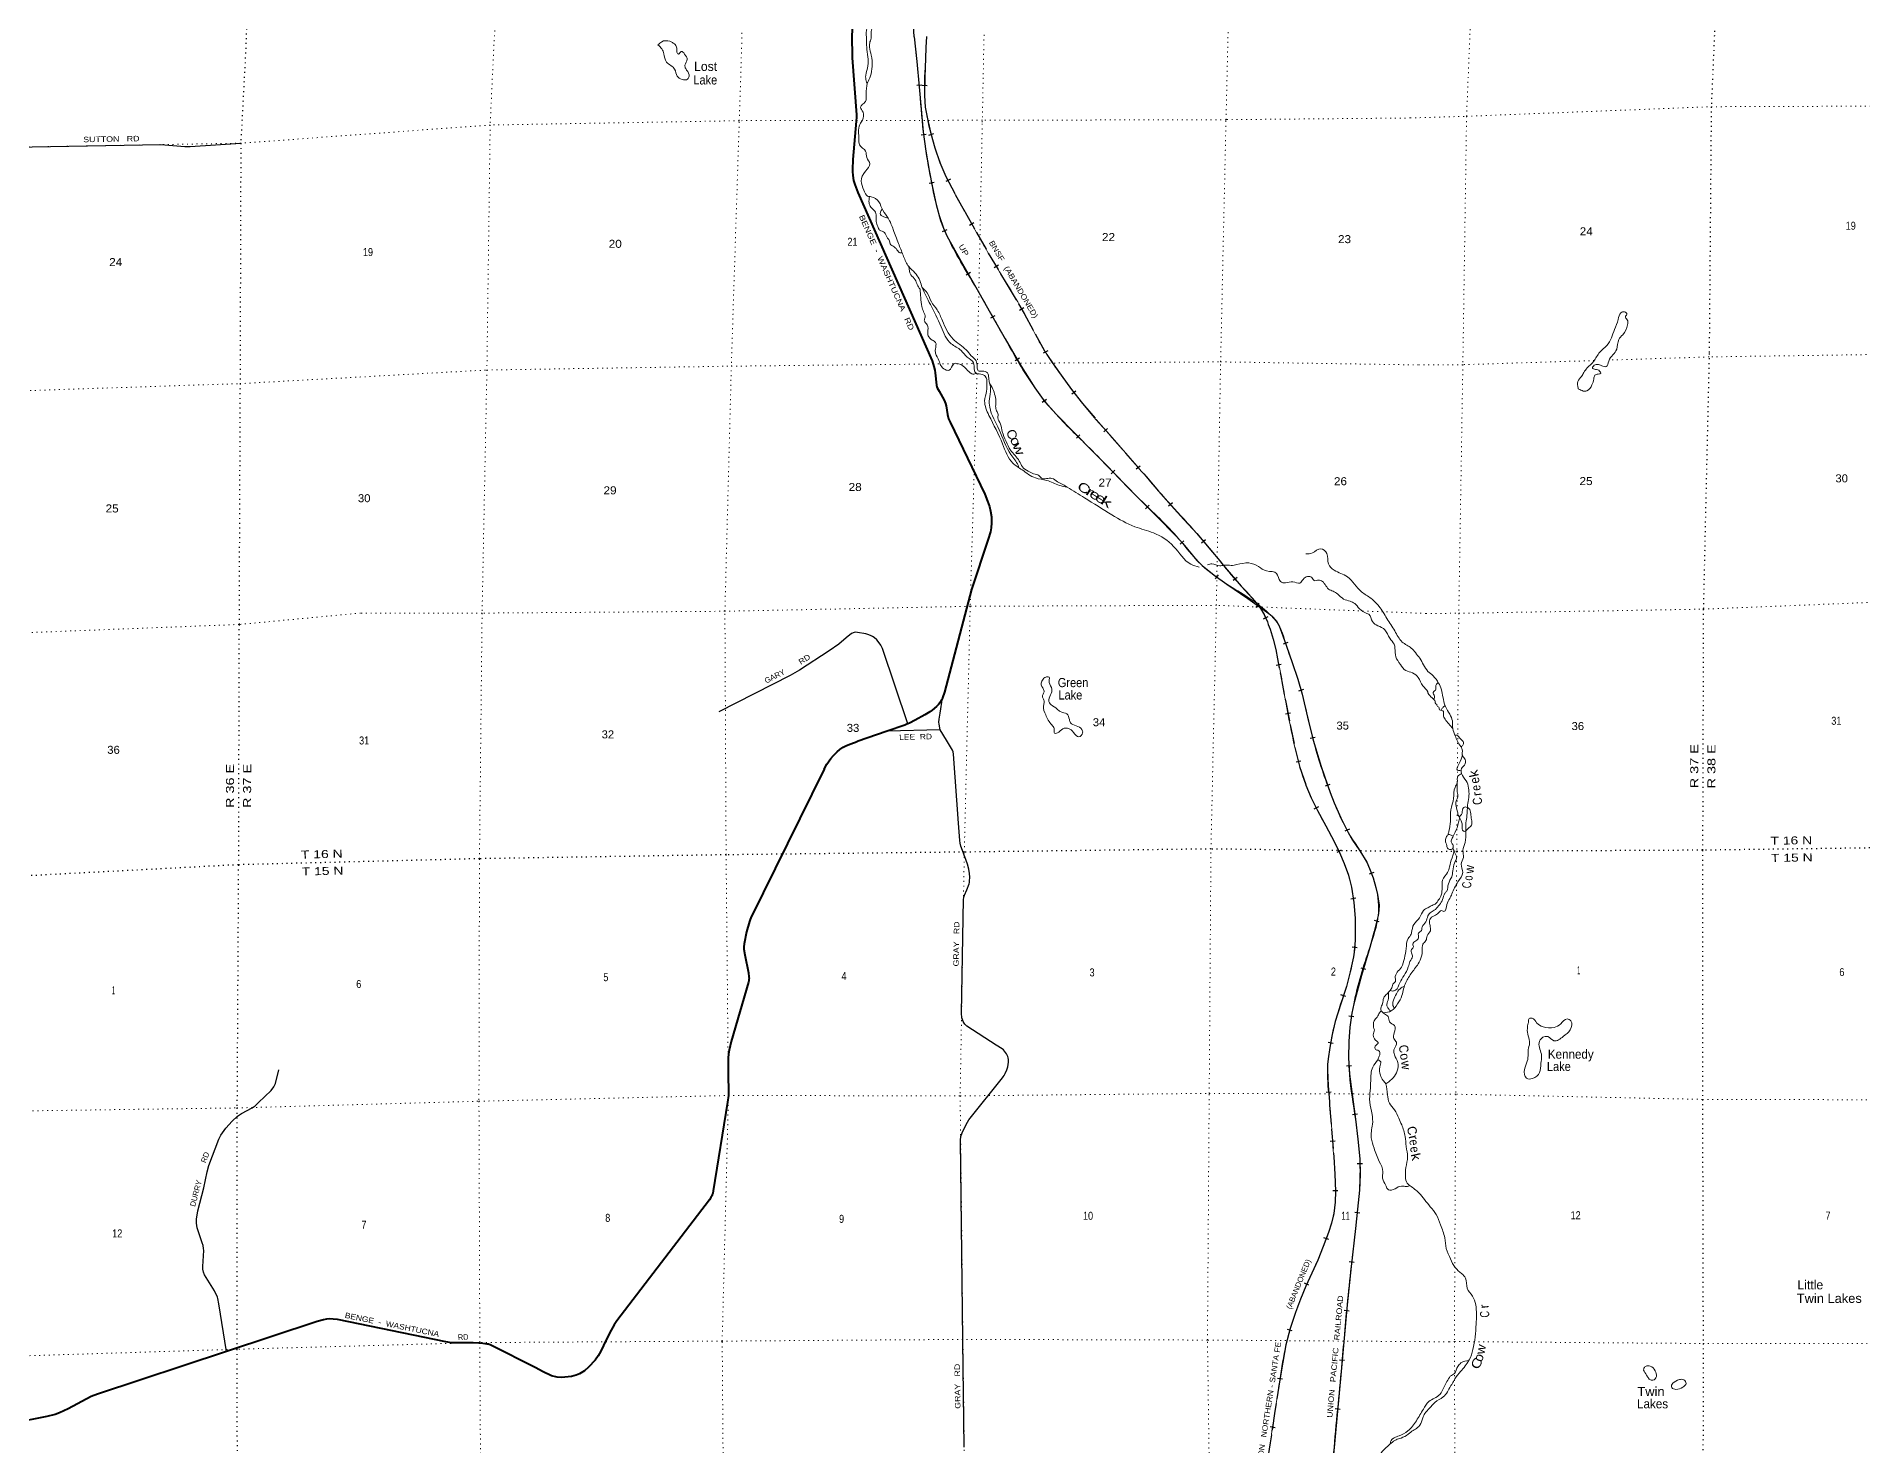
# Model space of a CAD drawing. Header units: feet. Extents: x 501257 to 757852, y -360805 to -170898.
# Drawn here: x 691971 to 731897, y -248824 to -218004 of the extents above; entities that cross this region are included whole.
import ezdxf
from ezdxf.enums import TextEntityAlignment as Align

# ---------------------------------------------------------------- set-up
doc = ezdxf.new("R2010")
doc.units = ezdxf.units.FT
doc.header["$LTSCALE"] = 70
doc.linetypes.add('DOTTED', pattern=[1.5, 0.3, -1.2])
doc.linetypes.add('LONG_DASHED', pattern=[7.5, 6, -1.5])
for name, color, linetype, lineweight in [('26', 7, 'Continuous', 40), ('27', 7, 'Continuous', 13), ('29', 7, 'Continuous', 25), ('30', 7, 'Continuous', 25), ('34', 7, 'Continuous', 25), ('39', 7, 'Continuous', 13), ('6', 7, 'DOTTED', 25), ('63', 7, 'Continuous', 25), ('7', 7, 'DOTTED', 13)]:
    doc.layers.add(name, color=color, linetype=linetype, lineweight=lineweight)
doc.layers.add('41', color=7, linetype='Continuous')

msp = doc.modelspace()

# ---------------------------------------------------------------- linework, layer by layer
at = {"layer": '26'}
msp.add_line((710567.76, -233201.02), (709916.91, -233426.07), dxfattribs=at)
for points in [[(710877.76, -214120.59), (709984.85, -214800.72), (709948.66, -214835.95), (709893.36, -214902.82), (709856.41, -214958.13), (709833.55, -215026.04), (709831.26, -215100.02), (709842.47, -215303.01), (709862.65, -215531.86), (709860.14, -215801.81), (709801.36, -218055.67)], [(709801.36, -218055.67), (709805.64, -218384.7), (709806.27, -218469.19), (709899.58, -219717.76), (709900.24, -219766.56), (709889.8, -219854.91), (709817.55, -220694.31), (709812.43, -220909.71), (709813.49, -220959.77), (709818.82, -221041.76), (709837.97, -221150.38), (709865.63, -221239.84), (709928.59, -221417.13), (711553.35, -225099.27), (711593.33, -225220.72), (711612.05, -225304.52), (711617.88, -225362.79), (711646.32, -225629.49), (711655.68, -225665.53), (711664.19, -225688.95), (711704.68, -225760.41), (711813.51, -225962.14), (711845.11, -226033.98), (711859.58, -226085.41), (711891.65, -226275.53), (711913.22, -226364.09), (711945.07, -226440.82), (712703.9, -228015.99), (712767.8, -228164.82), (712806.71, -228282.31), (712831.65, -228386.31), (712850.81, -228509.84), (712855.07, -228612.07), (712855.07, -228639.76), (712844.43, -228752.64), (712827.4, -228842.09), (712776.87, -228999.61), (712411.32, -230102.03), (711824.24, -232348.49), (711781.34, -232471.26)], [(711781.34, -232471.26), (711779.12, -232477.61), (711759.43, -232518.61), (711722.71, -232576.65), (711693.44, -232612.32), (711646.62, -232659.17), (711551.36, -232739.58), (711502.4, -232773.66), (711391.38, -232841.38), (711182.04, -232960.82), (711055.97, -233023.37), (711024.04, -233038.12)], [(711024.04, -233038.12), (711000.63, -233048.93), (710956.19, -233066.71), (710567.76, -233201.02)], [(709192.96, -234027.5), (709251.56, -233922.66), (709340.96, -233797), (709398.42, -233728.85), (709475.05, -233654.31), (709536.77, -233603.19), (709611.27, -233552.08), (709679.38, -233513.74), (709773.03, -233473.28), (709916.91, -233426.07)], [(709192.96, -234027.5), (707586.37, -237284.47), (707572.19, -237321.74), (707557.82, -237363.81), (707495.45, -237591.25), (707441.18, -237848.55), (707434.37, -237913.28), (707439.69, -237965.46), (707458.77, -238089.45)], [(707458.77, -238089.45), (707535.34, -238481.36), (707548.15, -238569.49), (707551.44, -238602.25), (707549.31, -238628.87), (707545.05, -238658.69), (707537.87, -238690.55), (707160.34, -239988.54), (707117.86, -240173.02), (707103.93, -240257.58), (707097.41, -240354.78), (707091.16, -240638.81), (707100.71, -241167.59), (707079.45, -241315.01), (706763.89, -243253.05), (706755.38, -243301.52), (706747.4, -243335.06), (706741.01, -243355.3), (706728.24, -243378.72), (706713.88, -243399.49), (706683.51, -243446.8), (704659.81, -246099.85), (704603.02, -246181.42), (704535.38, -246299.06), (704427.58, -246515.83), (704312.5, -246756.99), (704255.03, -246859.73), (704188.01, -246954.18), (704042.17, -247111.82), (703952.8, -247187.71), (703843.63, -247255.06), (703774.01, -247285.67), (703670.61, -247314.98), (703450.22, -247338.2), (703352.59, -247332.53), (703233.84, -247296.89), (703036.1, -247208.71), (702888.6, -247128.08), (701902.29, -246627.59), (701852.06, -246610.56), (701818.01, -246604.17), (701730.74, -246591.39), (701639.22, -246585), (701516.85, -246579.68), (701104.99, -246578.61), (701042.31, -246574.89), (700919.06, -246554.72), (698552.01, -246069.79), (698458.33, -246057.9), (698375.32, -246055.77), (698309.34, -246062.16), (698245.49, -246074.93), (698107.02, -246110.32), (696122.57, -246768.31)], [(696122.57, -246768.31), (693306.27, -247702.12), (693167.92, -247751.27), (692661.36, -248021.74), (692469.81, -248111.19), (692375.34, -248144.69), (692195.25, -248192.11), (691462.82, -248332.43)]]:
    msp.add_lwpolyline(points, dxfattribs=at)
at = {"layer": '29'}
msp.add_line((711727.26, -233168.57), (710567.76, -233201.02), dxfattribs=at)
for points in [[(691064.63, -220432.87), (694687, -220366.1), (695214.87, -220408.7), (695327.52, -220411.87), (696440.78, -220335.66)], [(711024.04, -233038.12), (710465.5, -231388.3), (710433.17, -231320.69), (710395.33, -231265.81), (710344.42, -231203.57), (710285.19, -231150.65), (710249.24, -231126.35), (710204.86, -231102.54), (710150.2, -231082.59), (710103.77, -231069.99), (709923.85, -231037.57), (709880.73, -231035.62), (709849.86, -231040.76), (709787.99, -231064.09), (709674.28, -231156.3), (709513.89, -231298.31), (709305.36, -231443.89), (708653.05, -231861.36), (708447.85, -231984.7), (706886.57, -232775.62)], [(711727.26, -233168.57), (711705.29, -233044.53), (711701.29, -232999.8), (711705.97, -232937.86), (711732.01, -232806.23), (711781.34, -232471.26)], [(712255.37, -248862.25), (712226.78, -246541.79), (712226.61, -246503.33), (712175.95, -242143.16), (712183.66, -242062.07), (712208.1, -241987.42), (712274.02, -241847.6), (712325.16, -241750.59), (712357.85, -241700.02), (713094.99, -240783.35), (713110.42, -240757.61), (713128.43, -240729.3), (713151.58, -240685.53), (713187.6, -240605.74), (713210.75, -240538.81), (713222.96, -240439.08), (713223.29, -240384.26), (713216.53, -240346.41), (713206.24, -240314.23), (713179.11, -240256.9), (713139.35, -240198.4), (713114.27, -240170.72), (713087.23, -240147.19), (712951.99, -240065.03), (712313.88, -239651.01), (712270.46, -239609.56), (712253.74, -239588.96), (712232.3, -239549.02), (712216.43, -239509.16), (712206.14, -239469.26), (712197.14, -239366.3), (712239.13, -236874.59), (712244.08, -236842.98), (712249.23, -236826.25), (712264.61, -236789.26), (712311.04, -236667.03), (712360.5, -236539.88), (712369.5, -236508.99), (712373.54, -236479.89), (712377.86, -236392.51), (712370.26, -236310.97), (712354.71, -236220.04), (712323.75, -236109.24), (712217.87, -235808.82), (712183.63, -235711.64), (712168.2, -235649.87), (712158.81, -235591.4), (712130.87, -235211.99), (712023.3, -233700.29), (712013.21, -233654.27), (711996.49, -233615.66), (711958.09, -233543.43), (711865.08, -233397.54), (711727.26, -233168.57)], [(695516.43, -244169.93), (695481.8, -244061.88), (695465.5, -243957.93), (695465.5, -243874.35), (695498.1, -243688.86), (695628.5, -243191.49), (695701.86, -242840.88), (695738.53, -242700.22), (695954.51, -242125.38), (696003.41, -242033.66), (696109.36, -241882.82), (696247.92, -241731.98), (696366.09, -241621.9), (696451.67, -241560.75), (696688.03, -241438.45), (696749.15, -241397.67), (696826.58, -241324.29), (697103.69, -241055.22), (697156.66, -240981.84), (697193.34, -240908.46), (697266.69, -240606.77)], [(696122.57, -246768.31), (695956.54, -245727.28), (695938.21, -245610.07), (695928.02, -245576.43), (695858.74, -245441.9), (695644.8, -245088.23), (695622.39, -245030.14), (695610.17, -244966.95), (695606.08, -244907.83), (695626.47, -244557.23), (695622.39, -244512.38), (695612.21, -244452.25), (695593.86, -244394.15), (695516.43, -244169.93)]]:
    msp.add_lwpolyline(points, dxfattribs=at)
at = {"layer": '34'}
for p, q in [((711326.03, -219064.9), (711215.98, -219076)), ((711420.17, -220144.79), (711310.54, -220159.51)), ((711596.2, -221198.96), (711487.61, -221219.99)), ((711875.9, -222231.7), (711776.01, -222279.2)), ((712392.11, -223166.94), (712295.76, -223221.26)), ((712924.12, -224113.3), (712827.91, -224167.88)), ((713462.18, -225039.69), (713366.85, -225095.79)), ((714052.95, -225943.68), (713963.43, -226008.65)), ((714786.86, -226713.34), (714708.25, -226791.16)), ((715545.55, -227490.67), (715466.34, -227567.87)), ((716297.42, -228254.43), (716218.86, -228332.3)), ((717056.35, -229034.42), (716973.99, -229108.25)), ((717807.13, -229775.52), (717742.63, -229865.38)), ((718694.51, -230400.06), (718631.04, -230490.65)), ((719333.84, -231256.65), (719229.6, -231293.64)), ((719674.53, -232290.82), (719568.2, -232321.31)), ((719930.21, -233334.14), (719822.78, -233360.47)), ((720251.54, -234365.78), (720146.9, -234401.64)), ((720679.82, -235339.44), (720580.95, -235389.03)), ((721211.05, -236289.78), (721107.47, -236328.59)), ((721330.88, -237367.58), (721223.79, -237339.9)), ((721039.1, -238414.85), (720932.76, -238384.43)), ((720775.19, -239444.57), (720665.5, -239430.39)), ((720722.29, -240517.2), (720611.85, -240523.28)), ((720852, -241576.81), (720742.38, -241591.56)), ((720960.65, -242662.31), (720850.1, -242665.9)), ((720905.83, -243739.21), (720795.81, -243727.84)), ((720782.01, -244818.62), (720672.14, -244805.83)), ((720671.56, -245883.67), (720561.4, -245873.74)), ((720571.66, -246964.84), (720461.49, -246954.94)), ((720477.49, -248032.96), (720367.34, -248022.96))]:
    msp.add_line(p, q, dxfattribs=at)
for points in [[(711160.21, -218012.84), (711065.68, -216441.64)], [(711162.43, -218013.28), (711216.94, -218553.49), (711272.27, -219102.02), (711314.94, -219594.58), (711357.36, -220087.28), (711414.21, -220510.76), (711486.3, -220932.34), (711559.09, -221308.25), (711644.43, -221681.87), (711738.56, -222029.88), (711799.8, -222198.8), (711876.8, -222360.75), (712190.26, -222925.34), (712507.06, -223487.38), (712826.96, -224052.69), (713147.47, -224617.68), (713464.31, -225156.11), (713798, -225685.33), (714020.08, -225991.35), (714270.81, -226273.85), (714660.2, -226666.72), (715049.21, -227059.63), (715545.49, -227568.84), (716041.9, -228077.93), (716466.75, -228506.51), (716892.81, -228933.78), (717035.38, -229092.82), (717237.48, -229342.52), (717343.06, -229463.26), (717457.7, -229575.6), (717721.76, -229784.67), (717995.12, -229980.88), (718456.53, -230299.99), (718917.72, -230623.11), (718986.69, -230680.45), (719076.53, -230780.81), (719141.06, -230897.18), (719223.34, -231116.3), (719301.5, -231336.6), (719428.37, -231697.12), (719551.23, -232058.92), (719646.15, -232389.99), (719763.38, -232893.73), (719886.52, -233396.22), (720058.87, -233972.05), (720254.03, -234541.45), (720342.52, -234764.89), (720491.85, -235092.28), (720653.25, -235414.06), (720748.5, -235580), (720906.15, -235819.95), (721055.6, -236067.09), (721119.26, -236200.41), (721196.47, -236406.5), (721257.73, -236619.71), (721294.02, -236772.2), (721326.46, -237003.83), (721325.01, -237118.59), (721307, -237231.34), (721216.97, -237579.73), (721121.74, -237927.42), (720945.52, -238543.46), (720772.37, -239162.15), (720727.69, -239365.8), (720687.68, -239675.37), (720667.46, -239986.74), (720658.08, -240344.2), (720677.72, -240700.88), (720742.74, -241193.88), (720809.06, -241686.68), (720860.06, -242121.42), (720902.6, -242556.88), (720913.66, -242898), (720895.79, -243239.08), (720856.71, -243658.11), (720813.44, -244076.76), (720716.23, -244911.48), (720626.45, -245746.89), (720560.71, -246476.42), (720495.17, -247205.96), (720409.19, -248152.46), (720323.19, -249098.95)]]:
    msp.add_lwpolyline(points, dxfattribs=at)
at = {"layer": '34', "lineweight": 13}
msp.add_lwpolyline([(711161.31, -218012.77), (711066.78, -216441.59)], dxfattribs=at)
for points in [[(711430.14, -218008.26), (711410.83, -218483.76), (711387.84, -219291.39), (711450.18, -219806.51), (711616.63, -220436.99), (711857.39, -221065.06), (712273.68, -221842.4), (712782.22, -222741.52), (713567.21, -224060.31), (714059.56, -224955.92), (714375.24, -225408.53), (714843.04, -226033.3), (715439.42, -226720.31), (716231.74, -227630.38), (716782.06, -228258.52), (717339.98, -228872.32), (717880.89, -229520.88), (718312.72, -230024.07), (718643.83, -230391.66), (718812.71, -230649.8), (718943.2, -230965.53), (719067.66, -231410.22), (719286.6, -232562.17), (719486.46, -233553.76), (719727.29, -234377.02), (719979.84, -234932.28), (720346.86, -235612.61), (720566.96, -236094.46), (720721.86, -236612.63), (720803.29, -237288.11), (720767.43, -238134.39), (720612.77, -238781.27), (720367.5, -239551.82), (720252.57, -240118.94), (720199.69, -240613.64), (720241.33, -241302.48), (720335.45, -242512.79), (720374.9, -243260.05), (720335.89, -243748.26), (720222.33, -244166.44), (719985.83, -244767.67), (719726.31, -245339.47), (719501.11, -245916.2), (719292.11, -246625.2), (719157.1, -247386.15), (718946.88, -248763.24), (718749.77, -249980.95), (718546.29, -250802.46), (718214.95, -251970.18), (717972.38, -252827.16), (717686.33, -253707.68), (717353.39, -254567.58), (717015.24, -255131.85), (716811.68, -255436.24), (716307.28, -255955.58), (715363.5, -256758.75), (713798.16, -258062.91), (712075.06, -259529.12), (710660.83, -260780.11), (709625.8, -261558.06), (708747.45, -262075.4), (707846.14, -262500.92), (706670.4, -263086.22), (705992.8, -263466.28), (705389.24, -263784.67), (705009.49, -263998.29)], [(711162.68, -218004.83), (711273.37, -219101.92), (711358.45, -220087.16), (711487.38, -220932.14), (711645.5, -221681.6), (711877.78, -222360.25), (712508.02, -223486.84), (713148.42, -224617.13), (713798.91, -225684.71), (714271.61, -226273.1), (715049.99, -227058.86), (716042.68, -228077.16), (716893.61, -228933.02), (717458.43, -229574.77), (717995.75, -229979.98), (718918.39, -230622.24), (719142.06, -230896.72), (719302.54, -231336.23), (719552.28, -232058.59), (719887.58, -233395.93), (720255.06, -234541.07), (720654.22, -235413.54), (721056.57, -236066.57), (721258.79, -236619.43), (721308.08, -237231.56), (721122.8, -237927.72), (720773.44, -239162.42), (720668.56, -239986.79), (720678.82, -240700.78), (720810.15, -241686.54), (720903.7, -242556.81), (720896.89, -243239.16), (720814.53, -244076.88), (720627.54, -245747), (720496.27, -247206.06), (720324.29, -249099.05), (720199.16, -250497.54), (720065.34, -251167.9), (719779.85, -252066.51), (719419.57, -253080.22), (718884.97, -254562.37), (718292.96, -256136.92), (718108.29, -256466.85), (717771.07, -256932.5), (717112.7, -257734.49), (716378.33, -258613.4), (715956.39, -259134.1), (715798.77, -259428.95), (715641.59, -259866.65), (715563.29, -260255.52), (715460.65, -260765.91), (715188.26, -261311.96), (714902.18, -261741.75), (714376.9, -262364.39), (713758.61, -263034.3), (713369.18, -263372.86), (712832.58, -263748.26)]]:
    msp.add_spline(points, degree=3, dxfattribs=at)
at = {"layer": '39'}
for points in [[(708046.67, -209041.41), (708130.92, -209159.54), (708228.05, -209303.44), (708462.4, -209585.91), (708714.99, -209682.41), (708982.16, -209794.56), (709107.19, -209929.5), (709096.25, -210028.58), (709158.35, -210209.89), (709063.54, -210519.23), (708785.37, -210947.4), (708679.77, -211170.46), (708528.22, -211340.62), (708349.28, -211408.93), (708303.06, -211537.37), (708200.64, -211607.21), (707970.87, -211659.04), (707684.99, -211781.21), (707481.97, -211914.78), (707257.02, -211928.18), (707152.18, -212048.46), (707056.44, -212265.16), (707008.18, -212583.05), (707099.7, -212676.77), (707369.97, -212823.07), (707756.63, -212959.52), (708044.29, -213083.09), (708620.24, -213350.35), (709080.57, -213651.62), (709168.77, -213767.61), (709384.38, -213903.61), (709586.84, -214005.78), (709956.56, -214179.05), (710148.72, -214273.51), (710189.63, -214421.26), (710265.36, -214588.03), (710373.25, -214753.74), (710583.35, -215032.97), (710666.2, -215233.75), (710668.74, -215503.64), (710545.8, -216067.76), (710560.39, -216653.58), (710525.76, -216956.93), (710298.76, -217349.17), (710131.59, -217787.8), (710113.58, -217956.36), (710119.06, -218047.76)], [(708186.74, -211611.66), (708109.2, -211769.36), (707849.73, -211836.27), (707633.24, -211925.95), (707444.39, -211998.62), (707312.23, -212019.05), (707229.3, -212132.58), (707147.47, -212280.32), (707091.93, -212495.7), (707158.85, -212638.57), (707415.85, -212747.02), (707956.44, -212914.71), (708623.46, -213261.6), (709092.17, -213510.21), (709215.44, -213653.26), (709337.08, -213808.44), (709509.71, -213921.67), (709754.64, -214030.52), (710206.91, -214205.12), (710265.35, -214334.17), (710299.72, -214466.02), (710518.85, -214839.64), (710700.68, -215115.76), (710746.07, -215277.48), (710725.98, -215531.99), (710663.32, -216029.67), (710652.5, -216576.02), (710641.87, -216874.55), (710590.89, -217043.45), (710443.15, -217396.83), (710256.16, -217781.72), (710222.63, -217894.19), (710224.2, -218043.33)], [(705559.24, -218188.56), (705640.63, -218117.98), (705817.4, -218108.17), (705878.72, -218138.4), (705938.3, -218175.96)], [(705559.24, -218188.56), (705643.21, -218275.69), (705686.7, -218380.93), (705746.64, -218562.11), (705843.54, -218639.46), (705922.36, -218717.41), (705981.48, -218872.45), (706086.16, -218941.5), (706206.65, -218937.61), (706239.9, -218843.98), (706165.22, -218705.54), (706148.9, -218633.62), (706197.02, -218501.28), (706141.23, -218388.38), (706067.05, -218330.42), (706008.63, -218390.66), (705972.98, -218343.51), (705968.4, -218261.16), (705938.3, -218175.96)], [(710119.04, -218047.11), (710124.67, -218237.57), (710149.34, -218448.05), (710151.49, -218645.17), (710101.73, -218854.04), (710113.6, -218976.4), (710132.16, -219026.3)], [(710131.3, -219028.14), (710206.66, -218866.74), (710240.47, -218662.42), (710222.58, -218411.48), (710184.92, -218235.62), (710188.24, -218148.99), (710224.2, -218043.33)], [(710131.3, -219028.14), (710110.35, -219258.21), (710095.42, -219423.69), (710027.27, -219494.31), (709990.82, -219549.81), (710042.47, -219658.82), (710027.79, -219832.34), (709976.46, -219926.56), (709943.46, -220092.62), (709954.08, -220239.17), (709968.39, -220375.54), (710099.24, -220510.15), (710123.72, -220650.21), (710192.38, -220788.85), (710096.88, -220948.89), (710001.12, -221165.27), (710061.63, -221364.54), (710144.09, -221494.68), (710220.97, -221510.3), (710389.34, -221623.58), (710475.45, -221805.92), (710591.37, -221977.24), (710703.71, -222227.15), (710817.75, -222531.33), (710920.24, -222787.59), (711025.74, -223011.56), (711080.02, -223076.21), (711206.61, -223202.91), (711338.47, -223498.47), (711514.7, -223863.02), (711751.12, -224352.39), (711969.77, -224723.62), (712187.47, -224871.52), (712320.64, -225016.12), (712459.34, -225144.45), (712473.65, -225280.82), (712502.15, -225356.36), (712615.79, -225390.92), (712715.7, -225435.98), (712752.99, -225599.78), (712743.89, -225759.04), (712702.42, -225975.68), (712796.7, -226290.56), (713093.68, -226916.82), (713317.86, -227336.16), (713519.43, -227482.58), (713814.45, -227660.18), (714059.38, -227714.65), (714336.13, -227822.41), (714510.15, -227859.05)], [(710185.49, -221505.18), (710174.85, -221642.58), (710213.95, -221735.89), (710299.18, -221825.7), (710330.62, -221931.33), (710330.31, -222050.06), (710363.95, -222161.66), (710406.63, -222240.77), (710510.68, -222289.72), (710568.42, -222400.54), (710614.55, -222461.43), (710637.02, -222537.17), (710725.63, -222606.74), (710800.62, -222690.84), (710832, -222730.07), (710899.22, -222737.26)], [(710460.02, -221778.63), (710422.12, -221900.21), (710465.35, -221933.02), (710536.64, -221962.91), (710587.22, -221973.94)], [(711046.89, -223040.64), (711088.38, -223214.78), (711186.28, -223324.3), (711225.76, -223429.67), (711291.53, -223530.78)], [(711291.53, -223530.78), (711305.03, -223714.85), (711327.25, -223911.33), (711366.92, -224022.73), (711400.94, -224146.39), (711383.06, -224217.39), (711448.33, -224311.87), (711459.38, -224472.49), (711467.79, -224548.68), (711553.14, -224642.51), (711629.27, -224698.4), (711625.7, -224841.38), (711628.46, -224929.83), (711701.89, -225092.46), (711745.57, -225203.73), (711838.7, -225289.25), (711927.57, -225302.48), (712025.83, -225166.5), (712132.2, -225161.05), (712304.78, -225280.23), (712418.43, -225379.18), (712467, -225389.69), (712506.66, -225372.31), (712517.81, -225367.92)], [(711337.66, -223495.07), (711448.61, -223613.63), (711537.1, -223807.96), (711663.24, -223984.99), (711779.16, -224220.69), (712012.94, -224625.64), (712297.61, -224857.91), (712410.19, -224987.07), (712514.18, -225098.41), (712538.47, -225232.44), (712563.27, -225318.16), (712649.8, -225321.41), (712763.71, -225364.01), (712791.26, -225473.79), (712801.62, -225547.9), (712831.06, -225717.99), (712805.59, -225932.1), (712813.25, -226112.95), (713019.61, -226605.31), (713277.81, -227148.31), (713431.88, -227382.78), (713449.3, -227438.69)], [(725678.17, -225694.13), (725672.8, -225549.41), (725750.61, -225438.93), (725804.84, -225351.14), (725876.95, -225254.88), (726020.24, -225108.64), (726150.27, -224910.42), (726307.58, -224761.84), (726474.32, -224413.87), (726555.59, -224192.66), (726616.5, -224046.37), (726692.39, -224026.46), (726743.9, -224081.57), (726713.03, -224136.62), (726750.62, -224198.09), (726759.26, -224310.54), (726653.8, -224528.31), (726569.82, -224632.9), (726522.46, -224843.25), (726349.65, -225102.84), (726292.2, -225224.91), (726197.34, -225207.04), (726098.14, -225175.19), (726012.58, -225211.42), (725991.52, -225256.18), (726056.48, -225284.82), (726149.75, -225320.83), (726172.96, -225368.56), (726117.19, -225390), (726047.42, -225413.79), (726021.21, -225496.89), (725981.98, -225624.56), (725870.49, -225755.96), (725763.87, -225750.44), (725715.06, -225725.45), (725680.59, -225712.18), (725678.17, -225694.13)], [(712813.78, -225603.05), (712866.07, -225680.64), (712918.79, -225823.81), (712949.68, -225975.74), (712944.41, -226064.45), (712953.7, -226168.78), (712992.49, -226252.04), (712993.24, -226340.55), (713048.04, -226485.67), (713087.27, -226647.39), (713170.3, -226860.02), (713268.91, -227054), (713459.12, -227289.34), (713527.34, -227413.91), (713650.97, -227510.52), (713773.34, -227566.94), (713889.25, -227609.47), (713943.16, -227662.06), (714174.53, -227668.67), (714297.6, -227747.19), (714413.88, -227801.79), (714510.15, -227859.05)], [(714510.15, -227859.05), (714885.37, -228094.42), (715483.94, -228465.45), (715984.6, -228726.96), (716394.9, -228862.61), (716834.25, -229156.28), (717208.29, -229546.64), (717394.03, -229614)], [(717578.64, -229562.28), (717672.35, -229537.68), (717842.61, -229582.49), (717938.62, -229567.31), (718091.55, -229572.43), (718219.7, -229556.22), (718475.86, -229519.77), (718687.34, -229597.45), (718867.26, -229694.26), (719086.03, -229747.56), (719167.93, -229924), (719281.52, -229956.55), (719441.54, -229931.26), (719597.17, -229958.43), (719665, -229877.76), (719761.52, -229814.28), (719852.76, -229839.5), (719923.3, -229909.66), (719983.23, -229897.66), (720065.94, -229907.06), (720222.4, -230089.14), (720320.42, -230138.29), (720422.9, -230201.38), (720550.86, -230307.92), (720695.14, -230357.59), (720793.1, -230404.73), (720897.21, -230520.09), (721059.25, -230623.51), (721106.07, -230642.12), (721179.43, -230802.74), (721298.86, -230893.45), (721452.42, -230983.06), (721560.68, -231166.7), (721657.27, -231298.4), (721673.97, -231382.37), (721691.92, -231570.93), (721791.65, -231738.75), (721912.46, -231873.69), (722054.72, -231923.42), (722184.57, -232025.87), (722284.73, -232207.76), (722389.35, -232339.2), (722404.98, -232385.74), (722409.21, -232392.93)], [(719721.96, -229320.55), (719870.06, -229299.67), (720052.1, -229207.27), (720184.08, -229313.67), (720219.36, -229541.92), (720344.12, -229674.72), (720634.18, -229822.3), (720943.95, -230150.34), (721153.49, -230294.49), (721323.69, -230466.06), (721498.91, -230734.06), (721670.24, -231006.21), (721832.6, -231248.46), (722031.79, -231382.88), (722121.28, -231480.6), (722215.61, -231604.32), (722300.46, -231746.46), (722391.13, -231891.97)], [(722563.32, -237223.55), (722638.77, -237160.88), (722672.12, -237125.89), (722744.79, -237140.26), (722809.72, -236993.88), (722870.9, -236859.65), (722920.78, -236757.88), (723051.28, -236493.25), (723157.03, -236287.55), (723122.7, -236107.31), (723171.56, -235961.3), (723159.98, -235808.68), (723206.18, -235634.58), (723224.96, -235404.79), (723224.26, -235201.62), (723248.79, -235046.13), (723263.6, -234818.45), (723289.85, -234650.85), (723287.99, -234483.92), (723250.11, -234323.87), (723147.98, -234165.35), (723128.37, -234012.92), (723194.97, -233938.92), (723210.2, -233815.84), (723152.1, -233736.75), (723144.86, -233598.11), (723111.24, -233534.53), (723038.2, -233417.57), (722991.26, -233299.99), (722937.37, -233142.34), (722929.48, -232975.55), (722871.71, -232824.02), (722777.52, -232661.29), (722724.33, -232447.3), (722628.92, -232145.78), (722506.7, -231987.74), (722391.13, -231891.97)], [(714057.08, -232012.76), (714113.43, -232014.97), (714113.25, -232073.33), (714113.19, -232135.7), (714171.93, -232278.68), (714143.76, -232406.36), (714105.93, -232546.43), (714150.23, -232613.41), (714290.18, -232717.55), (714354.19, -232771.82), (714502.48, -232821.36), (714554.51, -232942.42), (714580.87, -233014.01), (714701.55, -233080.54), (714826.69, -233161.01), (714845.14, -233236.87), (714763.38, -233322.02), (714645.83, -233227.22), (714536.51, -233138.19), (714441.94, -233135.2), (714323.9, -233217.49), (714232.28, -233244.6), (714220.92, -233138.32), (714168.27, -233061.55), (714036.85, -232844.45), (713990.46, -232646.74), (714003.7, -232555.77), (713981.36, -232484.05), (713965.29, -232420.18), (713999.36, -232352.67), (713991.32, -232288.54), (713938.79, -232151.4), (713955.55, -232108.6), (714018.77, -232024.62), (714057.08, -232012.76)], [(722620.98, -232128.07), (722566.43, -232223.71), (722569.83, -232283.98), (722509.07, -232349.8), (722537.14, -232433.63), (722532.28, -232484.04), (722518.23, -232498.53)], [(722409.21, -232392.93), (722514.48, -232496.53), (722551.8, -232545.94), (722552.64, -232582.13), (722589.63, -232617.47), (722596.35, -232647.48), (722639.46, -232686.7), (722648.52, -232730.74), (722699.05, -232743.62), (722731.79, -232769), (722733.56, -232845.41), (722769.8, -232935.08), (722937.22, -233139.43)], [(722683.66, -232739.35), (722717.78, -232684.84), (722770.39, -232639.32)], [(722984.77, -233280.69), (723027.18, -233289.08), (723105.36, -233367.69), (723171.4, -233442.57), (723156.78, -233505.29), (723119.06, -233550.81)], [(723149.33, -233718.99), (723068.03, -233923.83), (723038.79, -234049.25), (723061.06, -234056.77), (723123.55, -234065.41)], [(723134, -234130.23), (723049.9, -234181.76), (723035.14, -234324.95), (722987.31, -234428.68), (722956.71, -234668.81), (722894.26, -234921.76), (722886.08, -235175.44), (722852.77, -235385.45), (722835.5, -235463.28)], [(723037.51, -234320.87), (723037.75, -234524.05), (723050.4, -234636.41), (723012.33, -234727.84), (723004.16, -234808.51), (723037.41, -234942.51), (723057.58, -235032.56), (723085.22, -235078.18)], [(722943.75, -235495.95), (723031.93, -235312.8), (723063.27, -235191.35), (723090.1, -235091.42)], [(723260.76, -234866.98), (723310.02, -234913.91), (723332.95, -235036.08), (723353.96, -235162.33), (723348.12, -235257.02), (723279.28, -235321.02), (723212.49, -235386.98), (723172.32, -235387.93), (723145.05, -235338.28), (723140.43, -235225.73), (723110.17, -235133.91), (723084.71, -235076.17), (723127.64, -235020.84), (723158.84, -234893.36), (723206.2, -234856.02), (723260.76, -234866.98)], [(722943.75, -235495.95), (722884.76, -235465.16), (722850.44, -235457.93), (722803.26, -235503.31), (722779.21, -235592.4), (722805.78, -235698.39), (722835.67, -235774.13), (722906.24, -235784.53), (722945.7, -235753.41), (722935.99, -235681.22), (722906.38, -235617.55), (722907.37, -235573.26), (722926.7, -235540.62), (722943.75, -235495.95)], [(722554.78, -236984.31), (722684.27, -236783.6), (722706.51, -236616.1), (722716.84, -236454.91), (722825.47, -236287.37), (722864.9, -236167.74), (722922.63, -235971.23), (722954.39, -235867.88), (722961.58, -235810.39)], [(722558.6, -237099.52), (722716.59, -236877.39), (722767.78, -236745.41), (722804.82, -236696.25), (722841.35, -236538.47), (722914.16, -236385.86), (722939.25, -236254.5), (722977.45, -236082.59), (723020.61, -235950.8), (722995.11, -235891.05), (722973.59, -235829.2), (722934.41, -235767.87)], [(722554.78, -236984.31), (722467.75, -237018.34), (722396.23, -237059.58), (722299.65, -237121.05), (722212.18, -237280.83), (722086.05, -237425.75), (722037.49, -237608.42), (722030.34, -237636.82), (721961.06, -237735.64), (721919.59, -237952.29), (721880.13, -238168.87), (721813.74, -238360.16), (721680.4, -238595.87), (721684.92, -238676.21), (721630.52, -238736.32), (721612.2, -238793.25), (721570.34, -238869.06)], [(722558.6, -237099.52), (722463.63, -237158.01), (722395.86, -237240.68), (722349.62, -237368.95), (722266.79, -237484.31), (722253.11, -237561.21), (722190.55, -237617.56), (722189.8, -237722.22), (722131.5, -237786.48), (722065.24, -237853.01), (722075.66, -237929.14), (722029.35, -237991), (722037.2, -238049.1), (722057.78, -238128.92), (722002.82, -238235.33), (721966.36, -238355.23), (721871.74, -238543.41), (721780.25, -238703.31), (721686.75, -238863.28), (721625.07, -238883.39), (721571.06, -238867.75)], [(722563.32, -237223.55), (722498.71, -237251.45), (722429.38, -237348.26), (722440.61, -237450.52), (722448.15, -237562.96), (722375.3, -237675.98), (722352.4, -237779.34), (722282.56, -237860.08), (722270.51, -237924.85), (722267.07, -238071.86), (722200.43, -238255.11), (722042.61, -238479.53), (721912.72, -238697.02), (721862.65, -238831.44), (721825.13, -238981.56), (721730.38, -239165.72), (721590.45, -239319.14), (721422.13, -239358.84)], [(721570.34, -238869.06), (721496.49, -238949.92), (721428.78, -239034.61), (721402.62, -239162.22), (721365.41, -239257.99), (721371.25, -239316.16)], [(721530.44, -238911.47), (721522.66, -239079.87), (721498.44, -239205.4), (721530.45, -239264.74), (721566.02, -239311.9), (721579.87, -239321.35)], [(721880.57, -238774.74), (721784.33, -238833.97), (721705.39, -238945.18), (721643.34, -239082), (721626.08, -239173.11), (721663.62, -239268.42)], [(721373.25, -239316.09), (721332.47, -239361.68), (721290.8, -239443.51), (721250.01, -239489.1), (721217.26, -239534.43), (721205.59, -239611.27), (721205.47, -239671.64), (721223.42, -239731.42), (721198.64, -239838.87), (721214.7, -239902.74), (721240.31, -239950.21), (721269.24, -239975.43), (721308.78, -240018.42), (721260.02, -240066.28), (721251.05, -240165.16), (721301.76, -240179.62), (721346.13, -240248.62), (721329.88, -240307.49), (721302.21, -240386.86)], [(721371.25, -239316.16), (721445.61, -239380.16), (721525.94, -239441.95), (721555.69, -239557.7), (721660.75, -239638.82), (721659.69, -239797.82), (721651.6, -239924.85), (721704.32, -240003.63), (721651.3, -240172.35), (721662.66, -240278.63), (721738.23, -240445.22), (721721.86, -240628.86), (721638.09, -240778.45), (721558.01, -240853.48), (721477.44, -240912.42)], [(724595.14, -239552.74), (724609.66, -239486), (724675.75, -239476.39), (724772.52, -239576.69), (724913.19, -239663.89), (725154.69, -239680.29), (725297.52, -239600.45), (725439.69, -239492.47), (725523.1, -239536.76), (725505.49, -239730.31), (725354.16, -239876.73), (725149.36, -239970.11), (725014.67, -239880.76), (724904.5, -239895.45), (724824.91, -240016.03), (724844.19, -240154.38), (724879.64, -240296.38), (724863.43, -240463.74), (724837.97, -240665.52), (724684.31, -240797.92), (724549.47, -240789.05), (724506.89, -240598.94), (724567, -240418.47), (724585.4, -240259.1), (724587.23, -240164.5), (724618.15, -240024.96), (724586.3, -239864.77), (724568.51, -239704.25), (724587.8, -239583.09), (724595.14, -239552.74)], [(721302.21, -240386.86), (721186.75, -240551.57), (721143.65, -240844.73), (721132.24, -241058.39), (721122.08, -241312.25), (721174.75, -241582.2), (721183.42, -241795.21), (721158.39, -241959.01), (721156.57, -242093.88), (721215.89, -242319.34), (721331.49, -242609.39), (721408.94, -242836.28), (721401.36, -242979.39), (721472.53, -243134.04), (721511.13, -243211.27), (721560.2, -243237.85), (721713.38, -243186.62), (721852.88, -243147.91), (721945.7, -243159), (721995.99, -243137.41)], [(721302.21, -240386.86), (721361.89, -240431.22), (721341.31, -240544.56), (721355, -240725.22), (721414.81, -240837.98), (721477.44, -240912.42)], [(721477.44, -240912.42), (721509.02, -241150.85), (721552.95, -241334.55), (721662.09, -241481.94), (721756.23, -241664.02), (721821, -241806.81), (721897.45, -242065.92), (721920.24, -242280.49), (721949.62, -242512.96), (721912.6, -242743.54), (721902.82, -242945.08), (721941.49, -243088.71), (722003.49, -243143.05), (722195.28, -243297.83), (722443.99, -243601.68), (722575.9, -243770.47), (722671.43, -243996.77), (722764.76, -244281.5), (722792.45, -244516.17)], [(722792.45, -244516.17), (722889.04, -244743.33), (722993.93, -244933.98), (723129.55, -245063.54), (723216.33, -245166.09), (723255.55, -245384.44), (723370.07, -245556.75), (723438.76, -245746.24), (723448.56, -246168.48), (723379.05, -246723.36), (723295.96, -246952.66), (723108.9, -247204.55), (722982.09, -247368.5), (722924.27, -247474.48), (722888.11, -247522.84)], [(723288.95, -246961.27), (723116.66, -247019.28), (723048.09, -247095.34), (722977.24, -247245.89), (722880.96, -247309.59)], [(727158.97, -247255.33), (727112.23, -247145.79), (727153.23, -247094.52), (727257.52, -247086.01), (727360.36, -247188.19), (727389.5, -247318.26), (727312.95, -247396.52), (727246.31, -247382.01), (727196.66, -247320.82), (727158.97, -247255.33)], [(722888.11, -247522.84), (722728.84, -247761.74), (722547.61, -247880.28), (722429.01, -248008.86), (722328.05, -248122.8), (722284.81, -248218.77), (722253.38, -248306.31), (722168.92, -248433.79), (722072.28, -248493.25), (721966.42, -248579.17), (721806.15, -248660.81), (721698.78, -248698.49), (721594.48, -248770.27), (721481.03, -248870.52), (721323.9, -249052.67), (721219.93, -249327.68), (721145.57, -249521.24), (721004.83, -249777.31), (720913.54, -250072.03), (720842.13, -250231.28), (720871.69, -250405.39), (720852, -250675.66), (720811.34, -250789.66)], [(722880.96, -247309.59), (722748.1, -247541.79), (722654.85, -247709.8), (722416.46, -247864.39), (722294.91, -248027.28), (722142.05, -248281.73), (721956.06, -248505.06), (721764.41, -248611.86), (721655.28, -248657.64), (721590.65, -248712.04), (721574.38, -248785.63)], [(727748.51, -247462.64), (727893.34, -247382.76), (727987.87, -247386.55), (728039.99, -247467.79), (727967.55, -247549.98), (727817.91, -247595.78), (727728.61, -247557.66), (727723.29, -247501.46), (727748.51, -247462.64)]]:
    msp.add_spline(points, degree=3, dxfattribs=at)
at = {"layer": '6'}
for points in [[(697161.78, -204148.84), (696914.11, -209463.81), (696684.16, -214893.04), (696535.95, -218464.56)], [(728681.45, -217460.4), (728589.63, -219539.47), (728544.58, -224938.31), (728416.61, -230529.84), (728400.31, -235803.07), (728398.15, -241253), (728411.55, -246593.92), (728406.54, -251921.2), (728416.49, -254549.56)], [(696535.95, -218464.56), (696436.82, -220337.8), (696420.32, -225596.19), (696398.11, -230864.82), (696383.56, -236121.14), (696352.88, -241440.35), (696353.07, -246718.33), (696356.27, -252028.4), (696322.77, -257385.93), (696322.6, -262845.02), (696368.93, -264262.59)], [(753442.25, -235250.26), (750121.79, -235287.79), (744770.63, -235366.45), (739468.04, -235546.55), (734157.37, -235724.84), (728400.31, -235803.07), (723023.84, -235830.02), (722518.12, -235839.98)], [(722518.12, -235839.98), (717650.32, -235776.19), (712257.16, -235843.77), (707048.69, -235903.37), (701656.1, -235989.04), (696383.56, -236121.14), (691101.56, -236398.45)]]:
    msp.add_lwpolyline(points, dxfattribs=at)
at = {"layer": '63'}
for p, q in [((711448.69, -219079.94), (711338.11, -219077.47)), ((711583.32, -220135.12), (711477.23, -220166.43)), ((711953.46, -221127.85), (711855.41, -221179.03)), ((712469.2, -222081.34), (712372.76, -222135.49)), ((713005.54, -223008.23), (712910.39, -223064.63)), ((713558.93, -223942.18), (713463.99, -223998.93)), ((714081.52, -224880.13), (713984.93, -224934.03)), ((714699.05, -225762.2), (714611.9, -225830.32)), ((715389.99, -226578), (715306.54, -226650.6)), ((716100.91, -227398.66), (716017.49, -227471.3)), ((716808.67, -228203.79), (716725.55, -228276.76)), ((717530.48, -229016.34), (717445.71, -229087.39)), ((718222.99, -229833.9), (718139.18, -229906.09)), ((718894.58, -230699.4), (718794.17, -230745.81)), ((719187.86, -231741.27), (719079.2, -231761.97)), ((719389.87, -232807.67), (719281.37, -232829.21)), ((719618.85, -233852.15), (719511.54, -233878.97)), ((720001.02, -234853.73), (719901.63, -234902.27)), ((720500.79, -235802.49), (720401.17, -235850.56)), ((720815.35, -236853.18), (720706.18, -236871.01)), ((720850.16, -237938.75), (720740.52, -237924.12)), ((720597.19, -239002.84), (720491.97, -238968.73)), ((720325.23, -240030.58), (720216.32, -240011.26)), ((720280.41, -241096.85), (720170.08, -241104.66)), ((720364.77, -242165.37), (720254.49, -242173.93)), ((720428.06, -243251.09), (720317.56, -243255.87)), ((720225.05, -244318.49), (720121.53, -244279.52)), ((719794.41, -245318.77), (719693.66, -245273.14)), ((719429.21, -246315.95), (719322.06, -246288.51)), ((719213.26, -247374.46), (719104.13, -247356.42)), ((719053.9, -248434.1), (718944.56, -248417.4))]:
    msp.add_line(p, q, dxfattribs=at)
at = {"layer": '63', "linetype": 'LONG_DASHED'}
for points in [[(711429.17, -218004.97), (711419.39, -218245.97), (711409.73, -218483.72), (711395.78, -218887.51), (711386.74, -219291.41), (711403.89, -219549.8), (711449.1, -219806.73), (711523.31, -220124.67), (711615.58, -220437.32), (711724.01, -220756.56), (711856.4, -221065.53), (712060.59, -221456.71), (712272.72, -221842.93), (712525.61, -222293.32), (712781.27, -222742.07), (713172.57, -223402.23), (713566.25, -224060.85), (713809.54, -224510.15), (714058.62, -224956.5), (714212.36, -225185.69), (714374.35, -225409.17), (714601.97, -225726.65), (714842.19, -226034), (715140.04, -226377.86), (715438.59, -226721.03), (715834.72, -227176.09), (716230.91, -227631.1), (716505.75, -227945.46), (716781.24, -228259.25), (717060.75, -228565.68), (717339.15, -228873.04), (717610.36, -229196.65), (717880.05, -229521.59), (718095.53, -229773.58), (718311.89, -230024.8), (718477.17, -230208.61), (718642.98, -230392.36), (718734.9, -230515.89), (718811.73, -230650.3), (718883.53, -230805.64), (718904.77, -230863.69)], [(718904.77, -230863.69), (718942.16, -230965.88), (719010.89, -231186.7), (719066.59, -231410.46), (719176.33, -231986.41), (719285.52, -232562.38), (719383.97, -233058.43), (719485.39, -233554), (719589.31, -233969.96), (719726.26, -234377.41), (719845.07, -234658.8), (719978.86, -234932.78), (720162.41, -235272.96), (720345.88, -235613.11), (720460.82, -235851.31), (720565.93, -236094.86), (720654.79, -236350.02), (720720.78, -236612.85), (720775.81, -236949.86), (720802.19, -237288.16), (720807.42, -237711.61), (720794.49, -237923.37), (720766.35, -238134.2), (720697.63, -238460.05), (720611.71, -238780.96), (720487.03, -239165.63), (720366.44, -239551.53), (720302.09, -239833.43), (720251.48, -240118.76), (720212.78, -240365.82), (720200.66, -240489.62), (720198.59, -240613.66), (720215.86, -240958.18), (720240.23, -241302.56), (720246.26, -241379.96)], [(720246.26, -241379.96), (720287.38, -241907.68), (720334.35, -242512.87), (720357.61, -242886.4), (720373.8, -243260.06), (720367.68, -243504.26), (720334.81, -243748.06), (720286.87, -243959.84), (720221.29, -244166.08), (720107.37, -244468.73), (719984.82, -244767.23), (719854.83, -245053.02), (719725.3, -245339.04), (719608.3, -245625.53), (719500.07, -245915.83), (719382.7, -246266.93), (719291.04, -246624.96), (719219.03, -247004.82), (719156.01, -247385.98), (719050.94, -248074.54), (718945.79, -248763.07), (718850.96, -249372.44)]]:
    msp.add_lwpolyline(points, dxfattribs=at)
at = {"layer": '7'}
for points in [[(702506.8, -203972.08), (702282.91, -209338.65), (702165.07, -214623.18), (701966.71, -218298.12)], [(707517.79, -212876.59), (707457.45, -214562.97), (707392.7, -218130.49)], [(712688.86, -217965.66), (712650.39, -219910.36), (712542.17, -225157.87), (712539.85, -225236.87)], [(717793.17, -260319.1), (717757.53, -257206.59), (717649.65, -251827.46), (717574.09, -246517.72), (717612.42, -241121.79), (717650.32, -235776.19), (717769.1, -230446.08), (717861.91, -225120.83), (717979.69, -219822.95), (718028.1, -217798.22)], [(723326.86, -217630.88), (723239.5, -219748.87), (723158.59, -225182.56), (723069.75, -230620.46), (723023.84, -235830.02), (723002.35, -241139.58), (722973.15, -246549.92), (722987.08, -249690.79)], [(701966.71, -218298.12), (701890.02, -219940.29), (701818.36, -225299.06), (701713.26, -230616.65), (701656.1, -235989.04), (701645.06, -241293.54), (701663.39, -246572.93), (701694.46, -251938.45), (701723.14, -257291.96), (701630.72, -262693.66), (701672.7, -264100.4)], [(707113.29, -263338.82), (707108.97, -262647.48), (707088.12, -257223.28), (707005.03, -251929.88), (706963.17, -246540.57), (707100.71, -241167.59), (707048.69, -235903.37), (707022.83, -230575.92), (707165.55, -225140.65), (707336.58, -219844.83), (707392.7, -218130.49)], [(722010.04, -219786.08), (723239.5, -219748.87), (728589.63, -219539.47), (734259.63, -219519.64), (739520.28, -219437.09), (744854.3, -219312.57), (750226.99, -219122.76), (753401.58, -219103.21)], [(722010.05, -219786.08), (717979.69, -219822.95), (712653.18, -219836.06), (707336.58, -219844.83), (701890.02, -219940.29), (696436.82, -220337.8), (691064.63, -220432.87), (690617.55, -220408.95)], [(690779.31, -225752.65), (690990.46, -225775.62), (696420.32, -225596.19), (701818.36, -225299.06), (707162.76, -225214.95), (712464.17, -225158.7)], [(712532.18, -225157.98), (712542.17, -225157.87), (717861.91, -225120.83), (722181, -225187.77)], [(726032.55, -225091.83), (723158.59, -225182.56), (722181, -225187.77)], [(733031.25, -224947.5), (728541.79, -225012.61), (726366.76, -225081.28)], [(712535.79, -225375.52), (712386.55, -230467.04), (712257.16, -235843.77), (712166.61, -241176.99), (712226.61, -246503.33), (712294.08, -251875.72), (712400.08, -257258.93), (712448.79, -262609.79), (712466.95, -263766.5)], [(722353.02, -230623.43), (723069.75, -230620.46), (728416.61, -230529.84), (734142.02, -230299.47), (739475.8, -230164.89), (744840.6, -229981.3), (750125.81, -230004.8), (753200.42, -229899.34)], [(722353.02, -230623.43), (717769.1, -230446.08), (712386.55, -230467.04), (707022.83, -230575.92), (701713.26, -230616.65), (699057.81, -230615.91), (696398.11, -230864.82), (691025.42, -231072.6), (690939.79, -231054.29)], [(691256.37, -241512.01), (696352.88, -241440.35), (701645.06, -241293.54), (707100.71, -241167.59), (712166.61, -241176.99), (717612.42, -241121.79), (722685.95, -241143.08)], [(749834.32, -241235.08), (744478.05, -241203.49), (739114.06, -241161.75), (733884.05, -241265.7), (728398.15, -241253), (723002.35, -241139.58), (722685.95, -241143.08)], [(722857.28, -246556.97), (717574.09, -246517.72), (712226.61, -246503.33), (706963.17, -246540.57), (701663.39, -246572.93), (696353.07, -246718.33), (691418.61, -246872.07)], [(722857.28, -246556.97), (722973.15, -246549.92), (728411.55, -246593.92), (733734.31, -246590.37), (739032.51, -246562.74), (744537.96, -246561.95), (749878.38, -246535.32), (750678.9, -246507.68)]]:
    msp.add_lwpolyline(points, dxfattribs=at)

# ---------------------------------------------------------------- texts
at = {"layer": '27'}
for s, rotation, width, p in [('BENGE  -  WASHTUCNA   RD', 293.81, 1.25, (709950.8, -221938.11)), ('BENGE  -  WASHTUCNA', 348.422, 1.15, (698703.64, -246029.4)), ('RD', 1.568, 0.8, (701185.86, -246515.98))]:
    msp.add_text(s, height=120, rotation=rotation, dxfattribs=dict(at, width=width)).set_placement(p)
at = {"layer": '30'}
for s, rotation, width, p in [('SUTTON   RD', 1.056, 1.2, (692992.3, -220317.32)), ('RD', 32.619, 1.15, (708681.58, -231748.12)), ('GARY', 26.866, 1.05, (707926.49, -232159.14)), ('LEE  RD', 1.603, 1.15, (710835.08, -233393.61)), ('GRAY   RD', 89.035, 1.2, (712134.32, -238346.38)), ('GRAY   RD', 90.72, 1.2, (712173.56, -248019.54))]:
    msp.add_text(s, height=120, rotation=rotation, dxfattribs=dict(at, width=width)).set_placement(p)
for s, rotation, p in [('RD', 69.408, (695670.35, -242654.22)), ('DURRY', 75.309, (695436.58, -243608.07))]:
    msp.add_text(s, height=120, rotation=rotation, dxfattribs=at).set_placement(p)
at = {"layer": '34', "width": 1.2}
for s, rotation, p in [('UP', 299.039, (712128.28, -222587.88)), ('UNION   PACIFIC   RAILROAD', 84.808, (720302.48, -248221.73))]:
    msp.add_text(s, height=120, rotation=rotation, dxfattribs=at).set_placement(p)
at = {"layer": '41'}
for s, p in [('Lost', (706347.86, -218757.14)), ('Little', (730473.36, -245408.73))]:
    msp.add_text(s, height=200, dxfattribs=at).set_placement(p)
for s, width, p in [('Lake', 0.9, (706333.04, -219053.52)), ('Green', 0.9, (714301.18, -232235.67)), ('Lake', 0.9, (714315.99, -232506.12)), ('Kennedy', 0.95, (725016.44, -240363.2)), ('Lake', 0.9, (724996.71, -240631.76)), ('Twin Lakes', 1.05, (730461.51, -245704.93)), ('Twin', 1.05, (726976.22, -247742.9)), ('Lakes', 0.95, (726968.31, -248011.47))]:
    msp.add_text(s, height=200, dxfattribs=dict(at, width=width)).set_placement(p)
for s, rotation, width, p in [('C', 289.923, 1.1, (713204.77, -226736.8)), ('o', 295.041, 1.35, (713288.17, -226897.39)), ('w', 293.216, 1.35, (713356.75, -227066.93)), ('C', 327.901, 1.4, (714819.42, -227962.38)), ('r', 327.901, 1.75, (714954.53, -228045.1)), ('e', 328.096, 1.55, (715065.22, -228112.15)), ('e', 328.096, 1.55, (715189.57, -228190.58)), ('k', 328.318, 1.75, (715315.49, -228267.89)), ('k', 102.688, 1.15, (723491.79, -234105.08)), ('e', 100.34, 0.95, (723515.3, -234259.28)), ('C', 97.547, 0.85, (723575.46, -234716.58)), ('e', 95.245, 0.85, (723542.61, -234430.98)), ('o', 87.009, 0.75, (723370.78, -236415.48)), ('w', 86.926, 0.95, (723397.13, -236224.59)), ('C', 88.276, 0.75, (723343.87, -236565.47)), ('C', 278.595, 0.9, (721768.12, -240162.13)), ('r', 285.08, 1.2, (721983.46, -242110.75)), ('e', 276.287, 0.85, (721993.99, -242205.71)), ('e', 277.642, 0.9, (722011.8, -242361.37)), ('k', 283.088, 1.15, (722035.5, -242530.05)), ('C', 91.619, 0.75, (723734.42, -245951.03)), ('w', 79.693, 1.1, (723646.58, -246738.26)), ('C', 61.995, 1.3, (723549.18, -247071.64)), ('o', 73.413, 1.1, (723599.57, -246929.11))]:
    msp.add_text(s, height=200, rotation=rotation, dxfattribs=dict(at, width=width)).set_placement(p, align=Align.CENTER)
for s, rotation, p in [('r', 96.917, (723563.83, -234560.88)), ('o', 282.152, (721793.46, -240337.1)), ('w', 275.282, (721818.1, -240513.37)), ('C', 284.595, (721952.02, -241961.3)), ('r', 96.447, (723723.22, -245770.04))]:
    msp.add_text(s, height=200, rotation=rotation, dxfattribs=at).set_placement(p, align=Align.CENTER)
at = {"layer": '6'}
for s, rotation, width, p in [('R 37 E', 89.823, 1.35, (728304.5, -234448.56)), ('R 38 E', 89.823, 1.35, (728679.46, -234451.6)), ('R 36 E', 89.841, 1.35, (696287.28, -234878.72)), ('R 37 E', 89.841, 1.35, (696662.24, -234879.71)), ('T 16 N', 0.779, 1.3, (729885.04, -235682.89)), ('T 16 N', 1.435, 1.3, (697753.69, -235986.78)), ('T 15 N', 0.779, 1.3, (729895.8, -236059.33)), ('T 15 N', 1.435, 1.3, (697770.55, -236357.32))]:
    msp.add_text(s, height=175, rotation=rotation, dxfattribs=dict(at, width=width)).set_placement(p)
at = {"layer": '63', "width": 1.15}
for s, rotation, p in [('BNSF   (ABANDONED)', 300.564, (712791.05, -222512.46)), ('BURLINGTON   NORTHERN - SANTA FE', 81.155, (718650.48, -250000.57))]:
    msp.add_text(s, height=120, rotation=rotation, dxfattribs=at).set_placement(p)
at = {"layer": '63'}
msp.add_text('(ABANDONED)', height=120, rotation=67.785, dxfattribs=at).set_placement((719400.93, -245853.38))
at = {"layer": '7'}
for s, width, p in [('22', 1.1, (715266.98, -222478.41)), ('23', 1.1, (720427.76, -222523.79)), ('24', 1.1, (725713.75, -222353.6)), ('19', 0.85, (731529.75, -222230.28)), ('19', 0.85, (699106.91, -222806.52)), ('20', 1.1, (704481.34, -222625.77)), ('21', 0.85, (709700.64, -222581.18)), ('24', 1.1, (693558.71, -223026.26)), ('30', 1.05, (731305.43, -227756.5)), ('29', 1.1, (704367.91, -228018.48)), ('28', 1.1, (709727.54, -227945.41)), ('27', 1.1, (715191.77, -227848.88)), ('26', 1.1, (720339.55, -227818.75)), ('25', 1.1, (725708.43, -227815.73)), ('25', 1.1, (693480.55, -228414.49)), ('30', 1.05, (698999.3, -228190.83)), ('33', 1.05, (709688.38, -233214.32)), ('34', 1.05, (715067.72, -233090.84)), ('35', 1.05, (720394.93, -233164.23)), ('36', 1.05, (725535.85, -233174.66)), ('31', 0.85, (731214.38, -233058.87)), ('36', 1.05, (693517.92, -233694.66)), ('31', 0.85, (699024.2, -233489.56)), ('32', 1.05, (704327.39, -233356.51)), ('1', 0.4, (725660.16, -238514.74)), ('6', 0.85, (698961.15, -238817.13)), ('5', 0.85, (704364.57, -238667.5)), ('4', 0.85, (709571.45, -238643.45)), ('3', 0.85, (714995.77, -238563.37)), ('2', 0.85, (720273.05, -238544.38)), ('6', 0.85, (731391.1, -238555.26)), ('1', 0.4, (693621.61, -238952.5)), ('7', 0.85, (699074.63, -244083.67)), ('8', 0.85, (704406.23, -243931.59)), ('9', 0.85, (709519.33, -243953.95)), ('10', 0.85, (714852.04, -243886.67)), ('11', 0.65, (720503.07, -243887.73)), ('12', 0.85, (725513.78, -243874.39)), ('7', 0.85, (731089.39, -243880.9)), ('12', 0.85, (693624.98, -244271.89))]:
    msp.add_text(s, height=175, dxfattribs=dict(at, width=width)).set_placement(p)

doc.saveas('drawing.dxf')
